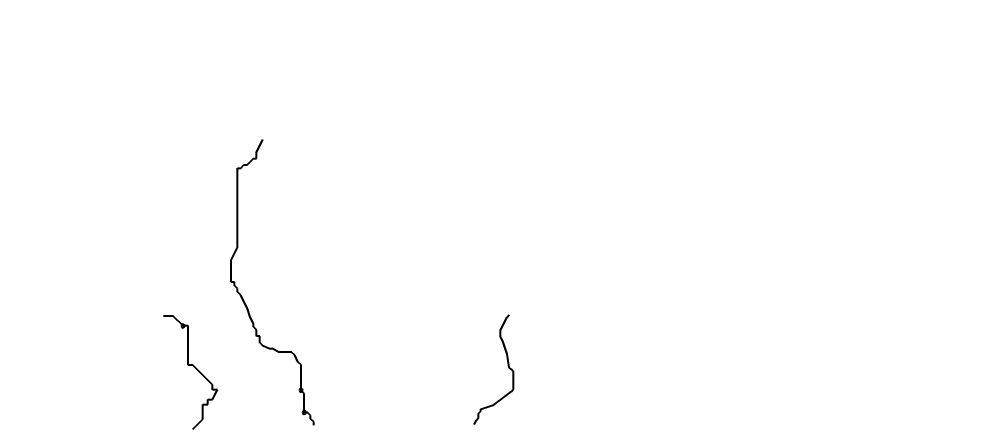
# Model space of a CAD drawing. Header units: millimetres. Extents: x 2391 to 3323, y 1596 to 2537.
# Drawn here: x 2608.824 to 2611.731, y 2459.473 to 2460.689 of the extents above; entities that cross this region are included whole.
import ezdxf

# ---------------------------------------------------------------- set-up
doc = ezdxf.new("R2010")
doc.units = ezdxf.units.MM
doc.layers.get('Defpoints').update_dxf_attribs({"color": 115})
doc.layers.add('dimensions', color=203, linetype='Continuous')
doc.layers.add('plants', color=250, linetype='Continuous')
doc.styles.get("Standard").update_dxf_attribs({"font": 'arial.ttf'})
doc.dimstyles.new('Copy of Standard', dxfattribs={"dimtxt": 0.5, "dimasz": 0.18, "dimexe": 0.18, "dimexo": 0.0625, "dimgap": 0.09, "dimtad": 0, "dimzin": 0, "dimdsep": 46, "dimtxsty": 'Standard', "dimcen": 0.09, "dimadec": 0, "dimazin": 0, "dimtfac": 1, "dimtofl": 0, "dimtmove": 0, "dimatfit": 3, "dimfxl": 1, "dimtolj": 1, "dimtzin": 0, "dimarcsym": 0})

# ---------------------------------------------------------------- blocks, each defined once
blk = doc.blocks.new('A$C55897DFD')
for p, q in [((247.8, 1412.4), (251.3, 1419.4)), ((244.3, 1405.4), (247.8, 1412.4)), ((237.3, 1394.8), (240.8, 1398.4)), ((240.8, 1398.4), (244.3, 1398.4)), ((244.3, 1398.4), (244.3, 1405.4)), ((223.3, 1387.8), (226.8, 1387.8)), ((223.3, 1300.2), (223.3, 1387.8)), ((226.8, 1387.8), (230.3, 1391.3)), ((230.3, 1391.3), (233.8, 1391.3)), ((233.8, 1391.3), (237.3, 1394.8)), ((216.3, 1286.2), (223.3, 1300.2)), ((216.3, 1261.7), (216.3, 1286.2)), ((219.8, 1261.7), (216.3, 1261.7)), ((219.8, 1258.2), (219.8, 1261.7)), ((223.3, 1254.7), (219.8, 1258.2)), ((223.3, 1251.2), (223.3, 1254.7)), ((226.8, 1247.6), (223.3, 1251.2)), ((230.3, 1240.6), (226.8, 1247.6)), ((233.8, 1233.6), (230.3, 1240.6)), ((237.3, 1223.1), (233.8, 1233.6)), ((520.7, 1223.4), (523.1, 1225.8)), ((152.4, 1224.4), (141.5, 1224.4)), ((163.2, 1213.5), (152.4, 1224.4)), ((240.8, 1216.1), (237.3, 1223.1)), ((240.8, 1212.6), (240.8, 1216.1)), ((515.8, 1213.7), (518.3, 1218.6)), ((518.3, 1218.6), (520.7, 1223.4)), ((168.7, 1213.5), (163.2, 1213.5)), ((168.7, 1170.2), (168.7, 1213.5)), ((244.3, 1209.1), (240.8, 1212.6)), ((244.3, 1202.1), (244.3, 1209.1)), ((513.4, 1208.9), (515.8, 1213.7)), ((513.4, 1201.6), (513.4, 1208.9)), ((247.8, 1202.1), (244.3, 1202.1)), ((247.8, 1195.1), (247.8, 1202.1)), ((251.3, 1191.6), (247.8, 1195.1)), ((515.8, 1196.8), (513.4, 1201.6)), ((520.7, 1182.3), (515.8, 1196.8)), ((258.4, 1188.1), (251.3, 1191.6)), ((261.9, 1188.1), (258.4, 1188.1)), ((268.9, 1184.6), (261.9, 1188.1)), ((282.9, 1184.6), (268.9, 1184.6)), ((286.4, 1181.1), (282.9, 1184.6)), ((523.1, 1167.8), (520.7, 1182.3)), ((289.9, 1174.1), (286.4, 1181.1)), ((293.4, 1170.5), (289.9, 1174.1)), ((174.1, 1170.2), (168.7, 1170.2)), ((195.8, 1148.5), (174.1, 1170.2)), ((293.4, 1142.5), (293.4, 1170.5)), ((525.5, 1165.3), (523.1, 1167.8)), ((527.9, 1162.9), (525.5, 1165.3)), ((527.9, 1143.6), (527.9, 1162.9)), ((195.8, 1143.1), (195.8, 1148.5)), ((201.2, 1143.1), (195.8, 1143.1)), ((195.8, 1132.2), (201.2, 1143.1)), ((296.9, 1139), (293.4, 1142.5)), ((506.1, 1126.6), (525.5, 1141.1)), ((525.5, 1141.1), (527.9, 1143.6)), ((190.4, 1132.2), (195.8, 1132.2)), ((190.4, 1126.8), (190.4, 1132.2)), ((296.9, 1118), (296.9, 1139)), ((184.9, 1126.8), (190.4, 1126.8)), ((184.9, 1110.6), (184.9, 1126.8)), ((489.2, 1116.9), (491.6, 1119.4)), ((491.6, 1121.8), (506.1, 1126.6)), ((491.6, 1119.4), (491.6, 1121.8)), ((174.1, 1099.7), (184.9, 1110.6)), ((300.4, 1118), (296.9, 1118)), ((303.9, 1114.5), (300.4, 1118)), ((303.9, 1111), (303.9, 1114.5)), ((307.5, 1107.5), (303.9, 1111)), ((484.3, 1104.8), (486.8, 1109.7)), ((486.8, 1109.7), (489.2, 1112.1)), ((489.2, 1112.1), (489.2, 1116.9)), ((307.5, 1104), (307.5, 1107.5))]:
    blk.add_line(p, q)
for centre, start, end in [((163.2, 1213.5), 0, 180), ((163.2, 1213.5), 180, 0), ((293.4, 1142.5), 0, 180), ((293.4, 1142.5), 180, 0), ((296.9, 1118), 0, 180), ((296.9, 1118), 180, 0)]:
    blk.add_arc(centre, 1.92, start, end)
blk = doc.blocks.new('A$C2D995954')
blk.add_blockref('A$C55897DFD', (0, 0))
blk = doc.blocks.new('*D27')
at = {"layer": 'Defpoints', "color": 0, "transparency": 16777216}
for p in [(2602.4574, 2465.9429), (2633.5828, 2465.9429), (2602.4574, 2456.5829)]:
    blk.add_point(p, dxfattribs=at)
at = {"layer": 'dimensions', "color": 0, "lineweight": -2, "transparency": 16777216}
for p, q in [((2602.5199, 2465.9429), (2633.7628, 2465.9429)), ((2633.5828, 2465.7629), (2633.5828, 2462.0022)), ((2633.5828, 2456.7629), (2633.5828, 2460.5237)), ((2602.5199, 2456.5829), (2633.7628, 2456.5829))]:
    blk.add_line(p, q, dxfattribs=at)
at = {"layer": 'dimensions', "color": 0, "transparency": 16777216}
for points in [[(2633.5528, 2465.7629), (2633.6128, 2465.7629), (2633.5828, 2465.9429)], [(2633.5528, 2456.7629), (2633.6128, 2456.7629), (2633.5828, 2456.5829)]]:
    blk.add_solid(points, dxfattribs=at)
at = {"layer": 'dimensions', "color": 0, "lineweight": 13, "transparency": 16777216, "insert": (2633.5828, 2461.2629), "char_height": 0.5, "attachment_point": 5, "rotation": 90}
blk.add_mtext('\\A1;9.36', dxfattribs=at)

msp = doc.modelspace()

# ---------------------------------------------------------------- block references
at = {"layer": 'plants', "lineweight": 13, "xscale": 0.00273, "yscale": 0.00273, "zscale": 0.00273}
msp.add_blockref('A$C2D995954', (2608.8714, 2456.4518), dxfattribs=at)

# ---------------------------------------------------------------- dimensions: what is measured, and where the dimension line sits
at = {"layer": 'dimensions', "lineweight": 13}
dim = msp.add_linear_dim(base=(2633.5828, 2465.9429), p1=(2602.4574, 2456.5829), p2=(2602.4574, 2465.9429), angle=90, dimstyle='Copy of Standard', dxfattribs=at)
dim.commit()
dim.dimension.update_dxf_attribs({"geometry": '*D27', "text_midpoint": (2633.5828, 2461.2629)})

doc.saveas('drawing.dxf')
